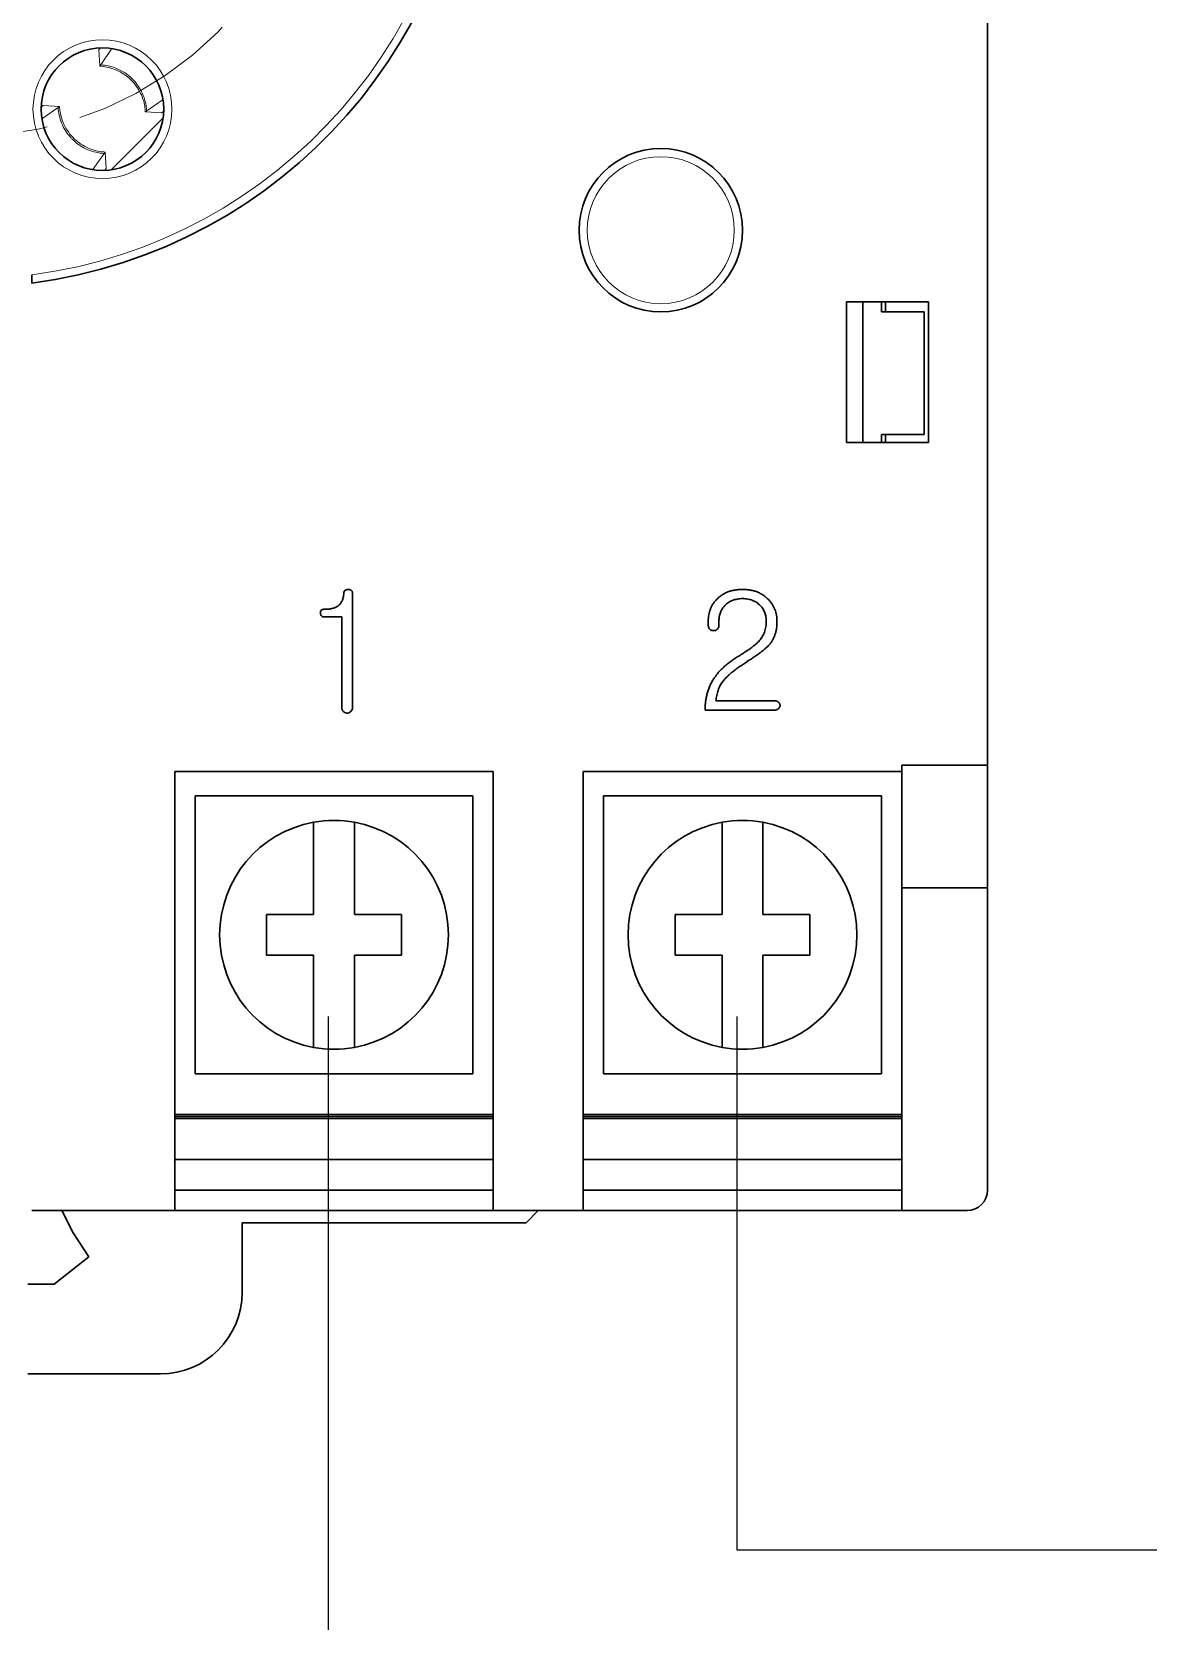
# Model space of a CAD drawing. Header units: millimetres. Extents: x 2473 to 2777, y 1336 to 1553.
# Drawn here: x 2550.9 to 2559.1, y 1499.05 to 1510.72 of the extents above; entities that cross this region are included whole.
import ezdxf

# ---------------------------------------------------------------- set-up
doc = ezdxf.new("R2010")
doc.units = ezdxf.units.MM
doc.linetypes.add('CENTER', pattern=[2, 1.25, -0.25, 0.25, -0.25])
for name, color, linetype, lineweight in [('Z_OM_CENTER', 4, 'CENTER', 13), ('Z_OM_OUTLINE', 7, 'Continuous', 30), ('Z_OM_THIN_LINE', 2, 'Continuous', 13)]:
    doc.layers.add(name, color=color, linetype=linetype, lineweight=lineweight)

msp = doc.modelspace()

# ---------------------------------------------------------------- linework, layer by layer
at = {"color": 0, "ltscale": 2}
for p, q in [((2553.081, 1503.492), (2553.081, 1494.55)), ((2556.081, 1503.492), (2556.081, 1499.573))]:
    msp.add_line(p, q, dxfattribs=at)
at = {"color": 0}
msp.add_line((2556.081, 1499.573), (2569.41, 1499.573), dxfattribs=at)
at = {"layer": 'Z_OM_CENTER'}
msp.add_circle((2550.423, 1512.566), 2.61, dxfattribs=at)
at = {"layer": 'Z_OM_OUTLINE'}
for p, q in [((2557.923, 1511.216), (2557.923, 1505.336)), ((2557.488, 1508.741), (2556.888, 1508.741)), ((2556.888, 1508.741), (2556.888, 1507.706)), ((2557.008, 1507.706), (2557.008, 1508.741)), ((2557.143, 1508.741), (2557.143, 1508.666)), ((2557.173, 1508.666), (2557.173, 1508.741)), ((2557.488, 1507.706), (2557.488, 1508.741)), ((2557.143, 1508.666), (2557.458, 1508.666)), ((2557.458, 1508.666), (2557.458, 1507.766)), ((2557.143, 1507.766), (2557.143, 1507.706)), ((2557.458, 1507.766), (2557.143, 1507.766)), ((2557.173, 1507.706), (2557.173, 1507.766)), ((2556.888, 1507.706), (2557.488, 1507.706)), ((2553.258, 1505.763), (2553.258, 1506.598)), ((2553.052, 1506.426), (2553.18, 1506.426)), ((2553.18, 1506.426), (2553.18, 1505.764)), ((2555.872, 1506.396), (2555.872, 1506.366)), ((2555.95, 1506.362), (2555.95, 1506.395)), ((2556.145, 1506.089), (2556.168, 1506.106)), ((2556.361, 1505.809), (2555.928, 1505.809)), ((2555.849, 1505.741), (2556.361, 1505.741)), ((2554.293, 1505.291), (2551.953, 1505.291)), ((2551.953, 1505.291), (2551.953, 1502.366)), ((2554.293, 1502.366), (2554.293, 1505.291)), ((2557.293, 1505.291), (2554.953, 1505.291)), ((2554.953, 1505.291), (2554.953, 1502.366)), ((2557.923, 1505.336), (2557.293, 1505.336)), ((2557.293, 1505.336), (2557.293, 1504.436)), ((2557.923, 1504.436), (2557.923, 1505.336)), ((2552.103, 1505.111), (2552.103, 1503.071)), ((2552.103, 1505.111), (2554.143, 1505.111)), ((2554.143, 1505.111), (2554.143, 1503.071)), ((2555.103, 1505.111), (2555.103, 1503.071)), ((2555.103, 1505.111), (2557.143, 1505.111)), ((2557.143, 1505.111), (2557.143, 1503.071)), ((2552.973, 1504.61), (2552.973, 1504.241)), ((2553.273, 1504.241), (2553.273, 1504.61)), ((2555.973, 1504.61), (2555.973, 1504.241)), ((2556.273, 1504.241), (2556.273, 1504.61)), ((2557.293, 1504.436), (2557.923, 1504.436)), ((2557.293, 1502.366), (2557.293, 1504.436)), ((2557.923, 1504.436), (2557.923, 1502.366)), ((2552.628, 1504.241), (2552.628, 1503.941)), ((2552.973, 1504.241), (2552.628, 1504.241)), ((2553.618, 1504.241), (2553.273, 1504.241)), ((2553.618, 1503.941), (2553.618, 1504.241)), ((2555.973, 1504.241), (2555.628, 1504.241)), ((2555.628, 1504.241), (2555.628, 1503.941)), ((2556.618, 1504.241), (2556.273, 1504.241)), ((2556.618, 1503.941), (2556.618, 1504.241)), ((2552.628, 1503.941), (2552.973, 1503.941)), ((2552.973, 1503.941), (2552.973, 1503.573)), ((2553.273, 1503.941), (2553.618, 1503.941)), ((2553.273, 1503.573), (2553.273, 1503.941)), ((2555.628, 1503.941), (2555.973, 1503.941)), ((2555.973, 1503.941), (2555.973, 1503.573)), ((2556.273, 1503.941), (2556.618, 1503.941)), ((2556.273, 1503.573), (2556.273, 1503.941)), ((2552.103, 1503.071), (2554.143, 1503.071)), ((2555.103, 1503.071), (2557.143, 1503.071)), ((2554.293, 1502.772), (2551.953, 1502.772)), ((2554.293, 1502.756), (2551.953, 1502.756)), ((2554.293, 1502.741), (2551.953, 1502.741)), ((2557.293, 1502.772), (2554.953, 1502.772)), ((2557.293, 1502.756), (2554.953, 1502.756)), ((2557.293, 1502.741), (2554.953, 1502.741)), ((2551.953, 1502.441), (2554.293, 1502.441)), ((2551.953, 1502.366), (2551.953, 1502.066)), ((2554.293, 1502.066), (2554.293, 1502.366)), ((2554.953, 1502.441), (2557.293, 1502.441)), ((2554.953, 1502.366), (2554.953, 1502.066)), ((2557.293, 1502.066), (2557.293, 1502.366)), ((2557.923, 1502.366), (2557.923, 1502.216)), ((2551.953, 1502.216), (2554.293, 1502.216)), ((2554.953, 1502.216), (2557.293, 1502.216)), ((2551.953, 1502.066), (2550.903, 1502.066)), ((2551.953, 1502.066), (2554.293, 1502.066)), ((2554.953, 1502.066), (2554.293, 1502.066)), ((2554.533, 1501.976), (2554.623, 1502.066)), ((2554.953, 1502.066), (2557.293, 1502.066)), ((2557.773, 1502.066), (2557.293, 1502.066)), ((2554.533, 1501.976), (2552.448, 1501.976)), ((2552.448, 1501.976), (2552.448, 1501.466)), ((2551.068, 1501.526), (2551.323, 1501.727)), ((2550.873, 1501.526), (2551.068, 1501.526)), ((2551.848, 1500.866), (2550.873, 1500.866))]:
    msp.add_line(p, q, dxfattribs=at)
at = {"layer": 'Z_OM_OUTLINE', "flags": 128}
msp.add_lwpolyline([(2551.323, 1501.727), (2551.208, 1501.903), (2551.124, 1502.066)], dxfattribs=at)
at = {"layer": 'Z_OM_OUTLINE'}
for centre, radius in [((2551.422, 1510.155), 0.45), ((2555.523, 1509.266), 0.6)]:
    msp.add_circle(centre, radius, dxfattribs=at)
for centre, radius, start, end in [((2550.423, 1512.566), 3.72, 277.4137, 82.5863), ((2553.123, 1504.091), 0.84, 100.2866, 259.7134), ((2553.123, 1504.091), 0.84, 79.7134, 100.2866), ((2553.123, 1504.091), 0.84, 280.2866, 79.7134), ((2556.123, 1504.091), 0.84, 100.2866, 259.7134), ((2556.123, 1504.091), 0.84, 79.7134, 100.2866), ((2556.123, 1504.091), 0.84, 280.2866, 79.7134), ((2553.123, 1504.091), 0.84, 259.7134, 280.2866), ((2556.123, 1504.091), 0.84, 259.7134, 280.2866), ((2557.773, 1502.216), 0.15, 270, 0), ((2551.848, 1501.466), 0.6, 270, 0)]:
    msp.add_arc(centre, radius, start, end, dxfattribs=at)
for points, knots in [([(2550.903, 1508.878), (2550.903, 1508.878), (2550.903, 1508.884), (2550.903, 1508.907), (2550.903, 1508.922), (2550.903, 1508.938)], [0, 0, 0, 0, 0.5, 0.5, 1, 1, 1, 1]), ([(2553.195, 1506.6), (2553.195, 1506.595), (2553.194, 1506.584), (2553.191, 1506.57), (2553.187, 1506.556), (2553.182, 1506.544), (2553.176, 1506.533), (2553.169, 1506.523), (2553.161, 1506.513), (2553.154, 1506.509), (2553.151, 1506.506)], [0, 0, 0, 0, 0.147436, 0.285065, 0.414169, 0.53719, 0.656218, 0.770789, 0.885069, 1, 1, 1, 1]), ([(2553.227, 1506.627), (2553.223, 1506.627), (2553.214, 1506.626), (2553.203, 1506.621), (2553.196, 1506.611), (2553.195, 1506.604), (2553.195, 1506.6)], [0, 0, 0, 0, 0.289521, 0.525828, 0.748892, 1, 1, 1, 1]), ([(2553.258, 1506.598), (2553.258, 1506.6), (2553.258, 1506.605), (2553.257, 1506.611), (2553.254, 1506.617), (2553.251, 1506.621), (2553.246, 1506.624), (2553.241, 1506.626), (2553.234, 1506.628), (2553.23, 1506.628), (2553.227, 1506.627)], [0, 0, 0, 0, 0.14554, 0.272646, 0.389851, 0.498221, 0.607282, 0.724967, 0.854805, 1, 1, 1, 1]), ([(2556.123, 1506.627), (2556.114, 1506.627), (2556.095, 1506.627), (2556.067, 1506.623), (2556.041, 1506.618), (2556.016, 1506.61), (2555.993, 1506.6), (2555.972, 1506.587), (2555.952, 1506.572), (2555.94, 1506.561), (2555.934, 1506.555)], [0, 0, 0, 0, 0.139305, 0.272036, 0.399842, 0.523168, 0.643658, 0.762037, 0.880119, 1, 1, 1, 1]), ([(2556.313, 1506.554), (2556.307, 1506.559), (2556.295, 1506.571), (2556.275, 1506.586), (2556.253, 1506.599), (2556.23, 1506.61), (2556.205, 1506.618), (2556.179, 1506.623), (2556.152, 1506.627), (2556.133, 1506.627), (2556.123, 1506.627)], [0, 0, 0, 0, 0.1213937, 0.2409119, 0.3601983, 0.480793, 0.6033354, 0.7302471, 0.8617776, 1, 1, 1, 1]), ([(2553.049, 1506.482), (2553.045, 1506.481), (2553.038, 1506.481), (2553.028, 1506.475), (2553.023, 1506.465), (2553.023, 1506.458), (2553.023, 1506.454)], [0, 0, 0, 0, 0.272194, 0.49636, 0.721399, 1, 1, 1, 1]), ([(2553.023, 1506.454), (2553.023, 1506.449), (2553.024, 1506.442), (2553.03, 1506.432), (2553.04, 1506.426), (2553.048, 1506.426), (2553.052, 1506.426)], [0, 0, 0, 0, 0.273372, 0.501306, 0.728495, 1, 1, 1, 1]), ([(2553.151, 1506.506), (2553.144, 1506.502), (2553.131, 1506.494), (2553.107, 1506.487), (2553.079, 1506.482), (2553.06, 1506.482), (2553.049, 1506.482)], [0, 0, 0, 0, 0.20942, 0.440535, 0.70366, 1, 1, 1, 1]), ([(2555.934, 1506.555), (2555.929, 1506.549), (2555.919, 1506.539), (2555.906, 1506.521), (2555.895, 1506.503), (2555.887, 1506.483), (2555.88, 1506.463), (2555.875, 1506.441), (2555.872, 1506.419), (2555.872, 1506.404), (2555.872, 1506.396)], [0, 0, 0, 0, 0.126283, 0.249636, 0.371196, 0.493066, 0.615259, 0.739587, 0.867725, 1, 1, 1, 1]), ([(2555.95, 1506.395), (2555.95, 1506.401), (2555.951, 1506.412), (2555.952, 1506.428), (2555.956, 1506.443), (2555.961, 1506.458), (2555.967, 1506.472), (2555.974, 1506.485), (2555.983, 1506.498), (2555.99, 1506.505), (2555.993, 1506.509)], [0, 0, 0, 0, 0.13351, 0.262216, 0.38893, 0.511484, 0.632247, 0.753637, 0.87557, 1, 1, 1, 1]), ([(2555.993, 1506.509), (2555.997, 1506.513), (2556.006, 1506.521), (2556.019, 1506.532), (2556.034, 1506.541), (2556.05, 1506.548), (2556.067, 1506.553), (2556.085, 1506.557), (2556.104, 1506.56), (2556.117, 1506.56), (2556.123, 1506.56)], [0, 0, 0, 0, 0.1197222, 0.2395621, 0.3575625, 0.478001, 0.6012331, 0.7285669, 0.861038, 1, 1, 1, 1]), ([(2556.123, 1506.56), (2556.13, 1506.56), (2556.143, 1506.56), (2556.162, 1506.557), (2556.18, 1506.553), (2556.197, 1506.548), (2556.213, 1506.54), (2556.228, 1506.531), (2556.242, 1506.521), (2556.25, 1506.512), (2556.255, 1506.508)], [0, 0, 0, 0, 0.137717, 0.269152, 0.396523, 0.518651, 0.639611, 0.758212, 0.877937, 1, 1, 1, 1]), ([(2556.255, 1506.508), (2556.258, 1506.504), (2556.265, 1506.497), (2556.274, 1506.484), (2556.281, 1506.47), (2556.287, 1506.456), (2556.292, 1506.441), (2556.296, 1506.426), (2556.297, 1506.409), (2556.298, 1506.398), (2556.298, 1506.393)], [0, 0, 0, 0, 0.123885, 0.24539, 0.366427, 0.486915, 0.610536, 0.735625, 0.865433, 1, 1, 1, 1]), ([(2556.376, 1506.392), (2556.376, 1506.4), (2556.376, 1506.415), (2556.373, 1506.438), (2556.368, 1506.46), (2556.361, 1506.48), (2556.352, 1506.5), (2556.341, 1506.519), (2556.328, 1506.537), (2556.318, 1506.548), (2556.313, 1506.554)], [0, 0, 0, 0, 0.132879, 0.260823, 0.384865, 0.507069, 0.628977, 0.750578, 0.873917, 1, 1, 1, 1]), ([(2555.872, 1506.366), (2555.872, 1506.363), (2555.872, 1506.357), (2555.874, 1506.349), (2555.878, 1506.341), (2555.881, 1506.337), (2555.883, 1506.335)], [0, 0, 0, 0, 0.2742778, 0.524596, 0.7646506, 1, 1, 1, 1]), ([(2555.883, 1506.335), (2555.885, 1506.333), (2555.889, 1506.33), (2555.895, 1506.327), (2555.903, 1506.325), (2555.908, 1506.325), (2555.91, 1506.325)], [0, 0, 0, 0, 0.250921, 0.492134, 0.740992, 1, 1, 1, 1]), ([(2555.938, 1506.335), (2555.94, 1506.337), (2555.943, 1506.34), (2555.947, 1506.347), (2555.95, 1506.354), (2555.95, 1506.359), (2555.95, 1506.362)], [0, 0, 0, 0, 0.251575, 0.494641, 0.739276, 1, 1, 1, 1]), ([(2556.298, 1506.393), (2556.298, 1506.386), (2556.297, 1506.372), (2556.295, 1506.352), (2556.291, 1506.333), (2556.285, 1506.315), (2556.278, 1506.297), (2556.268, 1506.28), (2556.258, 1506.264), (2556.25, 1506.254), (2556.246, 1506.249)], [0, 0, 0, 0, 0.132748, 0.260728, 0.385939, 0.509648, 0.631125, 0.752852, 0.875366, 1, 1, 1, 1]), ([(2556.319, 1506.221), (2556.324, 1506.226), (2556.333, 1506.237), (2556.344, 1506.256), (2556.354, 1506.275), (2556.362, 1506.296), (2556.369, 1506.318), (2556.373, 1506.342), (2556.376, 1506.366), (2556.376, 1506.383), (2556.376, 1506.392)], [0, 0, 0, 0, 0.117576, 0.234513, 0.353393, 0.473629, 0.598035, 0.726691, 0.860363, 1, 1, 1, 1]), ([(2555.91, 1506.325), (2555.913, 1506.325), (2555.918, 1506.325), (2555.925, 1506.327), (2555.932, 1506.33), (2555.936, 1506.333), (2555.938, 1506.335)], [0, 0, 0, 0, 0.264234, 0.512515, 0.75317, 1, 1, 1, 1]), ([(2556.246, 1506.249), (2556.242, 1506.246), (2556.234, 1506.237), (2556.22, 1506.225), (2556.204, 1506.212), (2556.186, 1506.198), (2556.165, 1506.183), (2556.142, 1506.168), (2556.116, 1506.151), (2556.098, 1506.14), (2556.089, 1506.134)], [0, 0, 0, 0, 0.0819925, 0.1761959, 0.2828866, 0.401538, 0.5322548, 0.6753524, 0.8311672, 1, 1, 1, 1]), ([(2556.168, 1506.106), (2556.177, 1506.111), (2556.195, 1506.123), (2556.22, 1506.14), (2556.243, 1506.155), (2556.263, 1506.17), (2556.28, 1506.184), (2556.295, 1506.197), (2556.308, 1506.209), (2556.316, 1506.217), (2556.319, 1506.221)], [0, 0, 0, 0, 0.171352, 0.330159, 0.474433, 0.606288, 0.723792, 0.829102, 0.920416, 1, 1, 1, 1]), ([(2556.089, 1506.134), (2556.079, 1506.128), (2556.06, 1506.115), (2556.033, 1506.096), (2556.007, 1506.076), (2555.984, 1506.056), (2555.962, 1506.035), (2555.943, 1506.014), (2555.926, 1505.992), (2555.916, 1505.977), (2555.911, 1505.97)], [0, 0, 0, 0, 0.14365, 0.280986, 0.412284, 0.539416, 0.660649, 0.777948, 0.890757, 1, 1, 1, 1]), ([(2555.976, 1505.948), (2555.98, 1505.953), (2555.988, 1505.965), (2556.004, 1505.981), (2556.021, 1505.998), (2556.041, 1506.015), (2556.064, 1506.033), (2556.088, 1506.052), (2556.116, 1506.07), (2556.135, 1506.083), (2556.145, 1506.089)], [0, 0, 0, 0, 0.09225, 0.193438, 0.303448, 0.422673, 0.551914, 0.690734, 0.84011, 1, 1, 1, 1]), ([(2555.911, 1505.97), (2555.906, 1505.962), (2555.895, 1505.945), (2555.883, 1505.919), (2555.872, 1505.892), (2555.863, 1505.864), (2555.857, 1505.835), (2555.852, 1505.805), (2555.849, 1505.774), (2555.849, 1505.752), (2555.849, 1505.741)], [0, 0, 0, 0, 0.1197926, 0.2399205, 0.3608197, 0.4824745, 0.6074813, 0.7345591, 0.8649394, 1, 1, 1, 1]), ([(2555.928, 1505.809), (2555.928, 1505.816), (2555.93, 1505.829), (2555.934, 1505.849), (2555.938, 1505.868), (2555.944, 1505.886), (2555.95, 1505.903), (2555.957, 1505.919), (2555.966, 1505.934), (2555.972, 1505.943), (2555.976, 1505.948)], [0, 0, 0, 0, 0.14016, 0.27538, 0.404855, 0.53082, 0.653149, 0.771246, 0.886269, 1, 1, 1, 1]), ([(2553.18, 1505.764), (2553.18, 1505.761), (2553.18, 1505.755), (2553.182, 1505.746), (2553.186, 1505.738), (2553.19, 1505.733), (2553.191, 1505.731)], [0, 0, 0, 0, 0.268935, 0.519703, 0.761882, 1, 1, 1, 1]), ([(2553.246, 1505.731), (2553.248, 1505.733), (2553.251, 1505.737), (2553.256, 1505.745), (2553.258, 1505.753), (2553.258, 1505.759), (2553.258, 1505.763)], [0, 0, 0, 0, 0.240052, 0.478191, 0.730303, 1, 1, 1, 1]), ([(2556.388, 1505.799), (2556.386, 1505.801), (2556.382, 1505.804), (2556.375, 1505.806), (2556.368, 1505.809), (2556.364, 1505.809), (2556.361, 1505.809)], [0, 0, 0, 0, 0.248578, 0.496632, 0.743487, 1, 1, 1, 1]), ([(2556.361, 1505.741), (2556.364, 1505.742), (2556.368, 1505.742), (2556.375, 1505.744), (2556.382, 1505.747), (2556.386, 1505.751), (2556.388, 1505.752)], [0, 0, 0, 0, 0.252294, 0.496302, 0.745027, 1, 1, 1, 1]), ([(2556.399, 1505.775), (2556.399, 1505.777), (2556.398, 1505.782), (2556.396, 1505.788), (2556.393, 1505.794), (2556.389, 1505.797), (2556.388, 1505.799)], [0, 0, 0, 0, 0.25123, 0.494403, 0.741678, 1, 1, 1, 1]), ([(2556.388, 1505.752), (2556.389, 1505.754), (2556.393, 1505.757), (2556.396, 1505.763), (2556.398, 1505.769), (2556.399, 1505.773), (2556.399, 1505.775)], [0, 0, 0, 0, 0.2696767, 0.516477, 0.7576832, 1, 1, 1, 1]), ([(2553.191, 1505.731), (2553.193, 1505.729), (2553.197, 1505.726), (2553.204, 1505.723), (2553.211, 1505.72), (2553.216, 1505.719), (2553.219, 1505.719)], [0, 0, 0, 0, 0.246445, 0.490195, 0.741495, 1, 1, 1, 1]), ([(2553.219, 1505.719), (2553.222, 1505.719), (2553.226, 1505.719), (2553.233, 1505.722), (2553.24, 1505.726), (2553.244, 1505.729), (2553.246, 1505.731)], [0, 0, 0, 0, 0.2474032, 0.4884706, 0.7379499, 1, 1, 1, 1]), ([(2552.973, 1504.918), (2552.973, 1504.917), (2552.973, 1504.915), (2552.973, 1504.887), (2552.973, 1504.825), (2552.973, 1504.739), (2552.973, 1504.663), (2552.973, 1504.62), (2552.973, 1504.61)], [0, 0, 0, 0, 0.097073, 0.305417, 0.514403, 0.725608, 0.940944, 1, 1, 1, 1]), ([(2553.273, 1504.61), (2553.273, 1504.621), (2553.273, 1504.669), (2553.273, 1504.751), (2553.273, 1504.839), (2553.273, 1504.897), (2553.273, 1504.917), (2553.273, 1504.918), (2553.273, 1504.918)], [0, 0, 0, 0, 0.069792, 0.302406, 0.524274, 0.739225, 0.950123, 1, 1, 1, 1]), ([(2555.973, 1504.918), (2555.973, 1504.917), (2555.973, 1504.915), (2555.973, 1504.887), (2555.973, 1504.825), (2555.973, 1504.739), (2555.973, 1504.663), (2555.973, 1504.62), (2555.973, 1504.61)], [0, 0, 0, 0, 0.097073, 0.305417, 0.514403, 0.725608, 0.940944, 1, 1, 1, 1]), ([(2556.273, 1504.61), (2556.273, 1504.621), (2556.273, 1504.669), (2556.273, 1504.751), (2556.273, 1504.839), (2556.273, 1504.897), (2556.273, 1504.917), (2556.273, 1504.918), (2556.273, 1504.918)], [0, 0, 0, 0, 0.069792, 0.302406, 0.524274, 0.739225, 0.950123, 1, 1, 1, 1]), ([(2552.973, 1503.573), (2552.973, 1503.546), (2552.973, 1503.483), (2552.973, 1503.392), (2552.973, 1503.32), (2552.973, 1503.274), (2552.973, 1503.268), (2552.973, 1503.265)], [0, 0, 0, 0, 0.168651, 0.396242, 0.614757, 0.799387, 1, 1, 1, 1]), ([(2553.273, 1503.265), (2553.273, 1503.265), (2553.273, 1503.265), (2553.273, 1503.278), (2553.273, 1503.323), (2553.273, 1503.399), (2553.273, 1503.486), (2553.273, 1503.547), (2553.273, 1503.573)], [0, 0, 0, 0, 0.0255, 0.200841, 0.411603, 0.62228, 0.835316, 1, 1, 1, 1]), ([(2555.973, 1503.573), (2555.973, 1503.546), (2555.973, 1503.483), (2555.973, 1503.392), (2555.973, 1503.32), (2555.973, 1503.274), (2555.973, 1503.268), (2555.973, 1503.265)], [0, 0, 0, 0, 0.168651, 0.396242, 0.614757, 0.799387, 1, 1, 1, 1]), ([(2556.273, 1503.265), (2556.273, 1503.265), (2556.273, 1503.265), (2556.273, 1503.278), (2556.273, 1503.323), (2556.273, 1503.399), (2556.273, 1503.486), (2556.273, 1503.547), (2556.273, 1503.573)], [0, 0, 0, 0, 0.0255, 0.200841, 0.411603, 0.62228, 0.835316, 1, 1, 1, 1])]:
    msp.add_open_spline(points, degree=3, knots=knots, dxfattribs=at)
at = {"layer": 'Z_OM_THIN_LINE'}
for p, q in [((2551.408, 1510.605), (2551.395, 1510.59)), ((2551.395, 1510.59), (2551.406, 1510.605)), ((2551.395, 1510.59), (2551.402, 1510.473)), ((2551.492, 1510.6), (2551.41, 1510.48)), ((2551.402, 1510.473), (2551.41, 1510.48)), ((2551.403, 1510.471), (2551.402, 1510.473)), ((2551.747, 1510.143), (2551.867, 1510.225)), ((2550.972, 1510.169), (2550.987, 1510.182)), ((2550.987, 1510.182), (2550.972, 1510.171)), ((2550.977, 1510.085), (2551.097, 1510.167)), ((2550.987, 1510.182), (2551.107, 1510.174)), ((2551.097, 1510.167), (2551.104, 1510.175)), ((2551.104, 1510.175), (2551.106, 1510.174)), ((2551.867, 1510.091), (2551.486, 1509.71)), ((2551.74, 1510.136), (2551.737, 1510.136)), ((2551.747, 1510.143), (2551.74, 1510.136)), ((2551.74, 1510.136), (2551.857, 1510.129)), ((2551.872, 1510.141), (2551.857, 1510.129)), ((2551.872, 1510.139), (2551.857, 1510.129)), ((2551.441, 1509.838), (2551.434, 1509.83)), ((2551.441, 1509.84), (2551.449, 1509.72)), ((2551.441, 1509.84), (2551.441, 1509.838)), ((2551.434, 1509.83), (2551.352, 1509.711)), ((2551.436, 1509.705), (2551.449, 1509.72)), ((2551.438, 1509.705), (2551.449, 1509.72))]:
    msp.add_line(p, q, dxfattribs=at)
for centre, radius in [((2551.422, 1510.155), 0.51), ((2555.523, 1509.266), 0.54)]:
    msp.add_circle(centre, radius, dxfattribs=at)
msp.add_arc((2550.423, 1512.566), 3.66, 277.5359, 82.4641, dxfattribs=at)
for points, knots in [([(2551.737, 1510.136), (2551.736, 1510.149), (2551.732, 1510.196), (2551.704, 1510.281), (2551.634, 1510.378), (2551.53, 1510.447), (2551.447, 1510.468), (2551.406, 1510.47), (2551.403, 1510.471)], [0, 0, 0, 0, 0.0781862, 0.2722279, 0.5140442, 0.7558852, 0.9817385, 1, 1, 1, 1]), ([(2551.41, 1510.48), (2551.41, 1510.48), (2551.446, 1510.478), (2551.525, 1510.462), (2551.63, 1510.398), (2551.709, 1510.299), (2551.74, 1510.209), (2551.746, 1510.156), (2551.747, 1510.143), (2551.747, 1510.143)], [0, 0, 0, 0, 0.000035, 0.209521, 0.458308, 0.692394, 0.926109, 0.999966, 1, 1, 1, 1]), ([(2551.434, 1509.83), (2551.434, 1509.83), (2551.429, 1509.83), (2551.383, 1509.834), (2551.297, 1509.857), (2551.223, 1509.91), (2551.163, 1509.975), (2551.116, 1510.05), (2551.099, 1510.129), (2551.097, 1510.167), (2551.097, 1510.167)], [0, 0, 0, 0, 0.000035, 0.031778, 0.265569, 0.499916, 0.544371, 0.776643, 0.999966, 1, 1, 1, 1]), ([(2551.106, 1510.174), (2551.108, 1510.161), (2551.112, 1510.115), (2551.14, 1510.029), (2551.21, 1509.932), (2551.314, 1509.863), (2551.397, 1509.843), (2551.438, 1509.84), (2551.441, 1509.84)], [0, 0, 0, 0, 0.078186, 0.272228, 0.514044, 0.755885, 0.981738, 1, 1, 1, 1])]:
    msp.add_open_spline(points, degree=3, knots=knots, dxfattribs=at)

doc.saveas('drawing.dxf')
